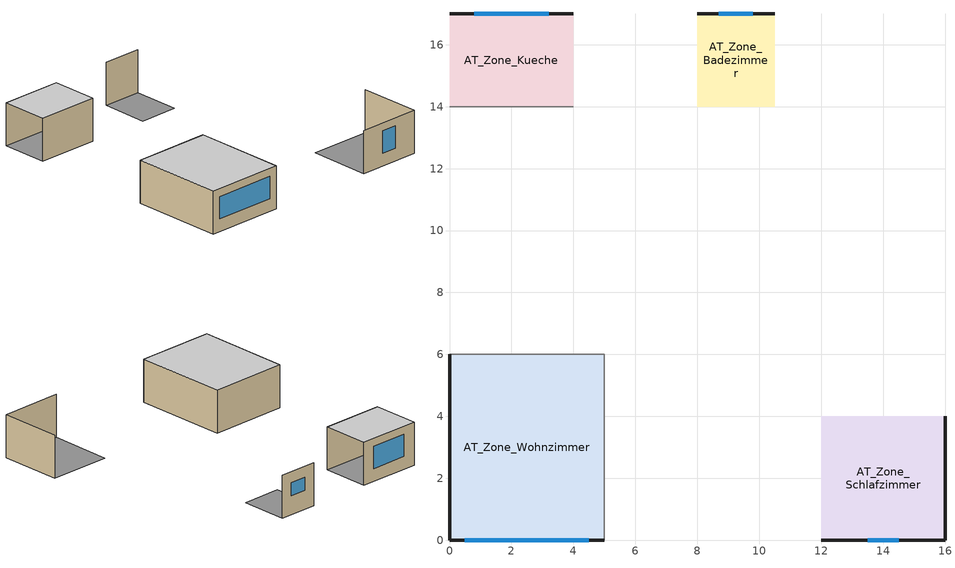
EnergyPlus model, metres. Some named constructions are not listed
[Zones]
AT_Zone_Wohnzimmer
 floor othersidecoefficients (AT_Zwischendecke_Standard): 0,0 0,6 5,6 5,0 z0
 wall outside (AT_Außenwand_WDVS_Standard): 0,6 0,0 5,0 z0:2.7
 wall to AT_Zone_Kueche (AT_Innenwand_Ziegel_14cm): 0,6 5,6 z0:2.7
 wall inside (AT_Innenwand_Ziegel_14cm): 5,0 5,6 z0:2.7
 window (AT_Fenster_3fach_Standard): 0.5,0 4.5,0 z0.8:2.2
 ceiling othersidecoefficients (AT_Zwischendecke_Standard): 0,0 5,0 5,6 0,6 z2.7
AT_Zone_Kueche
 floor othersidecoefficients (AT_Zwischendecke_Standard): 0,14 0,17 4,17 4,14 z0
 wall outside (AT_Außenwand_WDVS_Standard): 4,17 0,17 z0:2.7
 window (AT_Fenster_3fach_Standard): 3.2,17 0.8,17 z0.8:2.2
 ceiling othersidecoefficients (AT_Zwischendecke_Standard): 0,14 4,14 4,17 0,17 z2.7
AT_Zone_Schlafzimmer
 floor othersidecoefficients (AT_Zwischendecke_Standard): 12,0 12,4 16,4 16,0 z0
 wall outside (AT_Außenwand_WDVS_Standard): 12,0 16,0 / 16,4 16,0 z0:2.7
 window (AT_Fenster_3fach_Standard): 13.5,0 14.5,0 z0.8:2.2
AT_Zone_Badezimmer
 floor othersidecoefficients (AT_Zwischendecke_Standard): 8,14 8,17 10.5,17 10.5,14 z0
 wall outside (AT_Außenwand_WDVS_Standard): 10.5,17 8,17 z0:2.7
 window (AT_Fenster_3fach_Standard): 9.8,17 8.7,17 z1.2:2
[Zone] Type=1; Multiplier=1; Ceiling Height {m}=autocalculate; Volume {m3}=autocalculate
AT_Zone_Wohnzimmer; AT_Zone_Kueche; AT_Zone_Schlafzimmer; AT_Zone_Badezimmer
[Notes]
ÖSTERREICHISCHE ZONEN TEMPLATES
Für EnergyPlus Simulationen - Wiederverwendbare Zone-Ressourcen
Modularer Aufbau für verschiedene Raumtypen
TEMPLATE: WOHNZIMMER (Standard österreichisches EFH)
Wohnzimmer Grundfläche (5m x 6m = 30m²)
Wohnzimmer Decke
Wohnzimmer Außenwand Süd (mit Fenster)
Wohnzimmer Außenwand West
Wohnzimmer Innenwand Nord (zu Küche)
Wohnzimmer Innenwand Ost (zu Flur)
Wohnzimmer Südfenster (große Fensterfront)
TEMPLATE: KÜCHE (österreichischer Standard)
